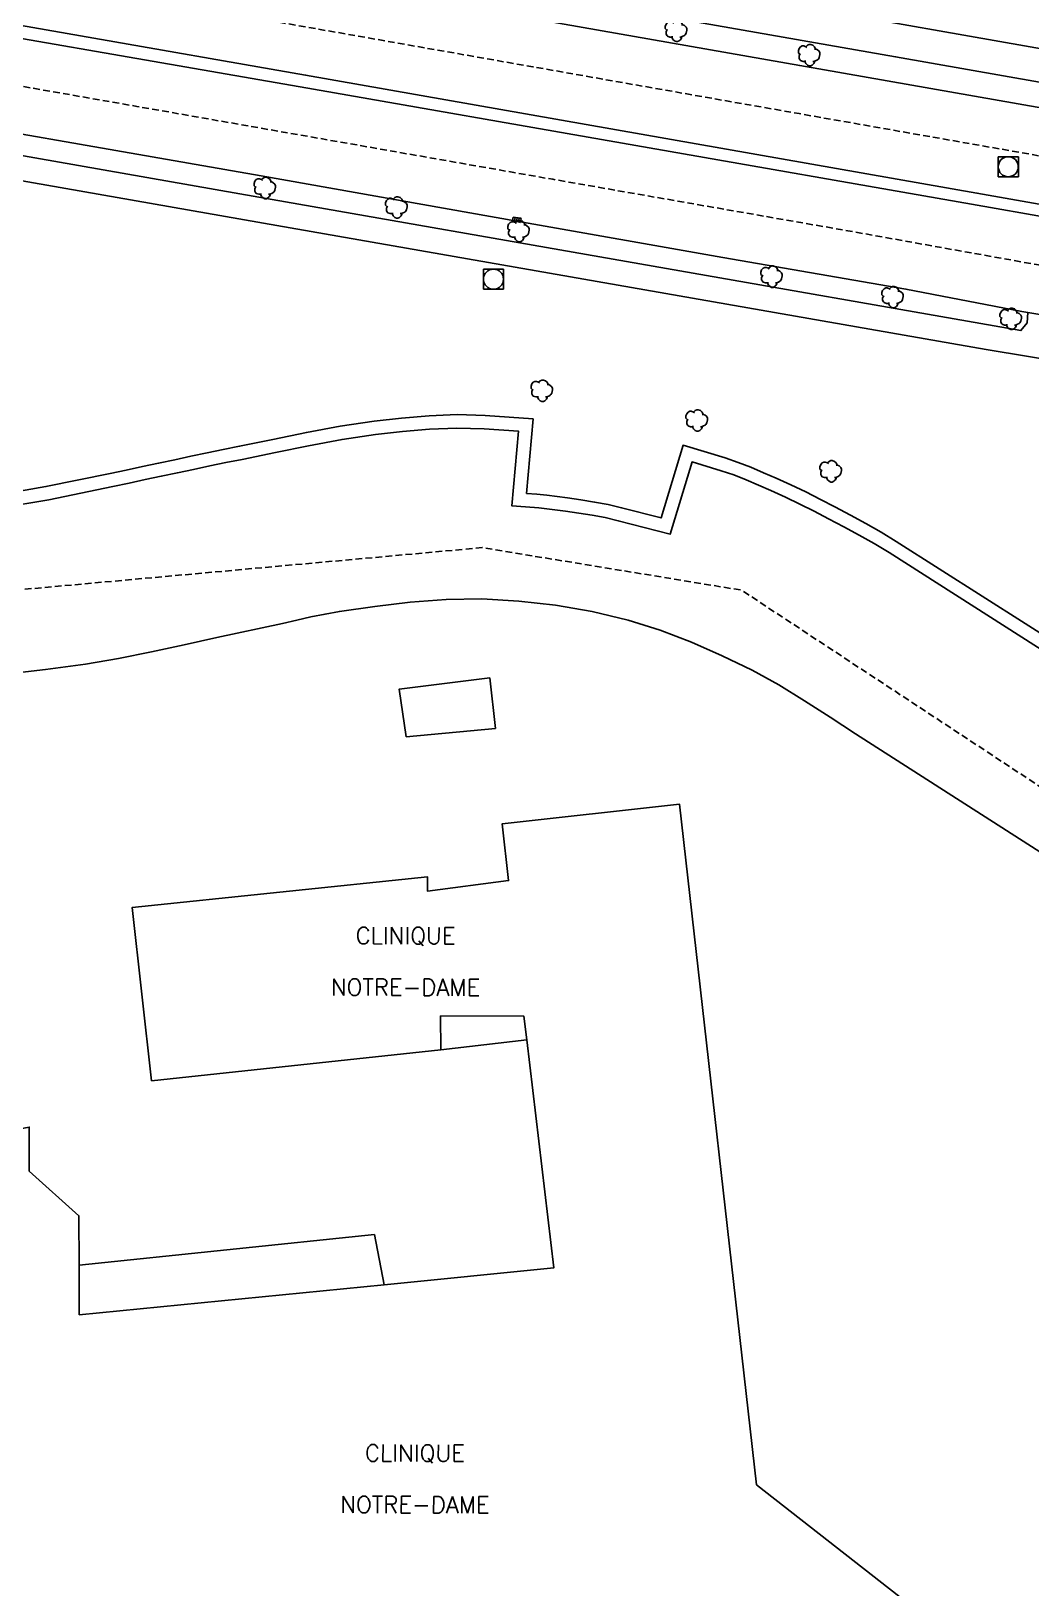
# Model space of a CAD drawing. Header units: millimetres. Extents: x 79999 to 81000, y 145000 to 146000.
# Drawn here: x 80496 to 80570.6, y 145229.2 to 145345.3 of the extents above; entities that cross this region are included whole.
import ezdxf
from ezdxf.enums import TextEntityAlignment as Align

# ---------------------------------------------------------------- set-up
doc = ezdxf.new("R2010")
doc.units = ezdxf.units.MM
doc.linetypes.add('DASHED', pattern=[0.75, 0.5, -0.25])
doc.layers.get('0').update_dxf_attribs({"linetype": 'CONTINUOUS'})
for name, color, linetype in [('W0001', 6, 'DASHED'), ('W0008', 7, 'CONTINUOUS'), ('W0100', 7, 'CONTINUOUS'), ('W0300', 7, 'CONTINUOUS'), ('W0302', 3, 'CONTINUOUS'), ('W0400', 7, 'CONTINUOUS'), ('W0420', 7, 'CONTINUOUS'), ('W0991', 7, 'CONTINUOUS')]:
    doc.layers.add(name, color=color, linetype=linetype)
doc.styles.get("Standard").update_dxf_attribs({"font": 'romans.shx', "width": 0.85})

# ---------------------------------------------------------------- blocks, each defined once
blk = doc.blocks.new('T300')
for p, q in [((-0.8, 0.51), (-0.86, 0.34)), ((-0.86, 0.34), (-0.86, 0.17)), ((-0.86, 0.17), (-0.74, 0.06)), ((-0.69, 0.63), (-0.8, 0.51)), ((-0.8, -0.06), (-0.74, 0.06)), ((-0.74, 0.06), (-0.69, 0.11)), ((-0.57, 0.69), (-0.69, 0.63)), ((-0.46, 0.69), (-0.57, 0.69)), ((-0.29, 0.63), (-0.46, 0.69)), ((-0.29, 0.63), (-0.17, 0.74)), ((-0.23, 0.57), (-0.29, 0.63)), ((-0.17, 0.74), (-0.06, 0.8)), ((-0.06, 0.8), (0.06, 0.8)), ((0.06, 0.8), (0.23, 0.74)), ((0.23, 0.74), (0.34, 0.63)), ((0.34, 0.63), (0.4, 0.51)), ((0.46, 0.46), (0.34, 0.46)), ((0.4, 0.51), (0.4, 0.46)), ((0.57, 0.4), (0.46, 0.46)), ((0.57, 0.4), (0.69, 0.29)), ((0.69, 0.29), (0.74, 0.17)), ((0.74, 0.06), (0.69, -0.17)), ((0.74, 0.17), (0.74, 0.06)), ((-0.8, -0.17), (-0.8, -0.06)), ((-0.8, -0.23), (-0.8, -0.17)), ((-0.74, -0.34), (-0.8, -0.23)), ((-0.69, -0.4), (-0.74, -0.34)), ((-0.51, -0.46), (-0.69, -0.4)), ((-0.4, -0.46), (-0.51, -0.46)), ((-0.4, -0.46), (-0.34, -0.46)), ((-0.34, -0.46), (-0.34, -0.4)), ((-0.34, -0.51), (-0.34, -0.46)), ((-0.29, -0.63), (-0.34, -0.51)), ((-0.17, -0.74), (-0.29, -0.63)), ((-0.06, -0.8), (-0.17, -0.74)), ((0.06, -0.8), (-0.06, -0.8)), ((0.17, -0.74), (0.06, -0.8)), ((0.23, -0.69), (0.17, -0.74)), ((0.29, -0.46), (0.23, -0.46)), ((0.29, -0.63), (0.23, -0.69)), ((0.46, -0.4), (0.29, -0.46)), ((0.34, -0.51), (0.29, -0.63)), ((0.34, -0.51), (0.34, -0.46)), ((0.57, -0.34), (0.46, -0.4)), ((0.63, -0.29), (0.57, -0.34)), ((0.69, -0.17), (0.63, -0.29))]:
    blk.add_line(p, q)
blk = doc.blocks.new('T420')
for p, q in [((0.75, 0.75), (-0.75, 0.75)), ((-0.75, 0.75), (-0.75, -0.75)), ((0.75, 0.75), (0.75, -0.75)), ((0.75, -0.75), (-0.75, -0.75))]:
    blk.add_line(p, q)
blk.add_ellipse((0, 0), major_axis=(-0.53, 0.53), ratio=1, start_param=3.926991, end_param=10.210176)
blk = doc.blocks.new('T400')
for p, q in [((-0.15, 0.3), (0.15, 0.3)), ((-0.15, -0.25), (-0.15, 0.3)), ((-0.15, 0.15), (0.15, 0.15)), ((-0.15, 0), (0.15, 0)), ((0.15, 0.3), (0.15, -0.25)), ((-0.15, -0.15), (0.15, -0.15)), ((-0.15, -0.25), (-0.15, -0.3)), ((-0.15, -0.3), (0.15, -0.3)), ((0.15, -0.3), (0.15, -0.25))]:
    blk.add_line(p, q)

msp = doc.modelspace()

# ---------------------------------------------------------------- linework, layer by layer
at = {"layer": 'W0001', "flags": 128}
for points in [[(80123.17, 145233.94), (80145.22, 145243.56), (80167.07, 145252.57), (80188.06, 145261.47), (80213.86, 145272.86), (80234.17, 145281.81), (80254.45, 145290.92), (80263.26, 145295.04), (80273.91, 145300.04), (80284.87, 145305.23), (80293.89, 145309.42), (80307.12, 145315.38), (80326.82, 145324.11), (80349.82, 145334.32), (80368.23, 145342.49), (80380.22, 145347.83), (80389.62, 145351.88), (80397.43, 145354.53), (80404.71, 145356.71), (80411.06, 145358.17), (80418.28, 145359.28), (80425.7, 145359.84), (80432.23, 145359.76), (80440.8, 145358.96), (80450.25, 145357.44), (80460.49, 145355.56), (80475.96, 145352.71), (80495.93, 145349.2), (80514.61, 145345.93), (80533.43, 145342.62), (80553.27, 145339.13), (80574.73, 145335.36), (80586.07, 145333.35), (80591.33, 145332.9), (80595.22, 145332.78), (80600.71, 145333.03), (80613.39, 145335.23)], [(80126.55, 145226.37), (80145.33, 145234.74), (80154.1, 145238.79), (80163.48, 145243.22), (80175.76, 145249.01), (80185.33, 145253.4), (80197.58, 145258.83), (80221.36, 145269.34), (80244.94, 145279.8), (80255.04, 145283.93), (80268.62, 145284.97), (80277.87, 145292.44), (80283.73, 145295.43), (80304.64, 145304.66), (80327.12, 145314.56), (80336.1, 145317.02), (80342.25, 145321.18), (80345.11, 145322.47), (80373.29, 145334.94), (80389.89, 145342.16), (80396.72, 145344.29), (80403.9, 145345.84), (80409.05, 145348.36), (80415.2, 145349.82), (80423.06, 145350.71), (80431.87, 145350.9), (80440.59, 145350.33), (80448.24, 145349.36), (80455.98, 145348.13), (80464.69, 145346.57), (80474.61, 145344.8), (80503.9, 145339.67), (80534.92, 145334.23), (80556.92, 145330.39), (80571.78, 145327.73), (80584.72, 145325.5), (80590.4, 145324.2), (80594.07, 145323.06), (80598.41, 145321.05), (80609.06, 145313.07)], [(80607.23, 145265.36), (80597.08, 145271.91), (80548.98, 145303.59), (80529.66, 145306.76), (80488.47, 145303.01), (80472.79, 145302.7), (80456.37, 145306.14), (80435.35, 145317.66), (80413.21, 145331.97)]]:
    msp.add_lwpolyline(points, dxfattribs=at)
at = {"layer": 'W0008', "flags": 128}
for points in [[(80526.54, 145351.86), (80574.59, 145343.39)], [(80588.38, 145336.69), (80588.73, 145338.33), (80576.57, 145340.54), (80560.47, 145343.37), (80530.8, 145348.58)], [(80585.66, 145329.82), (80566.53, 145333.2), (80516.49, 145342.01), (80482.9, 145347.9)], [(80482.54, 145346.94), (80516.08, 145341.12), (80566.14, 145332.37), (80583.94, 145329.25)], [(80528.68, 145347.05), (80553.33, 145342.71), (80553.33, 145342.71), (80582.64, 145337.58)], [(80442.24, 145345.28), (80442.48, 145345.25), (80442.73, 145345.21), (80442.98, 145345.16), (80443.22, 145345.12), (80443.47, 145345.08), (80443.72, 145345.04), (80443.96, 145344.99), (80444.21, 145344.95), (80444.46, 145344.9), (80444.7, 145344.85), (80444.95, 145344.8), (80445.19, 145344.75), (80471.22, 145340.23), (80513, 145332.89), (80569.81, 145322.95), (80570.28, 145323.53), (80570.32, 145324.31)], [(80481.22, 145340.07), (80513.17, 145334.48), (80532.24, 145331.12), (80547.6, 145328.4), (80561.24, 145326.05), (80569.88, 145324.38), (80582.53, 145322.26)], [(80473.37, 145337.96), (80514.35, 145330.78), (80567.23, 145321.54), (80580.14, 145319.4)]]:
    msp.add_lwpolyline(points, dxfattribs=at)
at = {"layer": 'W0008'}
for points in [[(80493.75, 145309.72), (80497.34, 145310.33), (80502.12, 145311.32), (80503.33, 145311.57), (80504.53, 145311.83), (80505.73, 145312.08), (80506.93, 145312.34), (80508.14, 145312.6), (80509.34, 145312.85), (80510.55, 145313.1), (80511.75, 145313.34), (80514.23, 145313.85), (80516.71, 145314.36), (80519.2, 145314.83), (80521.7, 145315.2), (80523.71, 145315.42), (80525.73, 145315.6), (80527.76, 145315.68), (80529.79, 145315.62), (80532.36, 145315.44), (80531.87, 145309.87), (80532.87, 145309.81), (80533.87, 145309.72), (80534.87, 145309.61), (80535.86, 145309.48), (80536.85, 145309.34), (80537.84, 145309.18), (80538.82, 145309), (80539.79, 145308.77), (80543.67, 145307.77), (80545.3, 145313.15), (80547.46, 145312.49), (80548.41, 145312.18), (80549.34, 145311.81), (80550.25, 145311.43), (80551.16, 145311.03), (80552.25, 145310.53), (80553.34, 145310.01), (80554.41, 145309.47), (80555.47, 145308.92), (80556.61, 145308.32), (80557.75, 145307.7), (80558.88, 145307.07), (80559.98, 145306.39), (80576, 145296.19)], [(80494.12, 145297.33), (80497.1, 145297.67), (80500.07, 145298.08), (80502.54, 145298.5), (80504.99, 145298.99), (80507.43, 145299.52), (80509.87, 145300.05), (80514.77, 145301.11), (80515.83, 145301.34), (80516.88, 145301.59), (80517.94, 145301.81), (80519.01, 145302), (80521.65, 145302.37), (80524.29, 145302.7), (80526.96, 145302.9), (80529.63, 145302.93), (80532.38, 145302.77), (80535.12, 145302.46), (80537.84, 145301.99), (80540.53, 145301.35), (80542.92, 145300.61), (80545.26, 145299.71), (80547.54, 145298.7), (80549.78, 145297.61), (80551.77, 145296.53), (80553.69, 145295.34), (80555.59, 145294.11), (80557.48, 145292.88), (80574.67, 145281.85)]]:
    msp.add_lwpolyline(points, dxfattribs=at)
at = {"layer": 'W0100'}
msp.add_line((80521.61, 145255.54), (80522.34, 145251.79), dxfattribs=at)
for points in [[(80523.99, 145292.64), (80523.45, 145296.2), (80530.22, 145297.04), (80530.64, 145293.28), (80523.99, 145292.64)], [(80505.01, 145267), (80503.55, 145279.91), (80525.57, 145282.21), (80525.57, 145281.14), (80531.62, 145281.93), (80531.13, 145286.15), (80544.37, 145287.62), (80550.1, 145236.87), (80571.29, 145220.27), (80563.01, 145209.51), (80559.75, 145211.96), (80541.85, 145189.56), (80545.25, 145186.84), (80526.71, 145164.2), (80498.38, 145186.85)], [(80491.93, 145262.8), (80495.88, 145263.54), (80495.89, 145260.25), (80499.59, 145256.93), (80499.6, 145253.24), (80499.61, 145249.55), (80522.34, 145251.79), (80534.99, 145253.04), (80532.97, 145270.06), (80532.76, 145271.81), (80526.55, 145271.83), (80526.56, 145269.3), (80505.01, 145267)], [(80526.55, 145271.83), (80532.76, 145271.81), (80532.97, 145270.06), (80526.56, 145269.3), (80526.55, 145271.83)], [(80522.34, 145251.79), (80499.61, 145249.55), (80499.6, 145253.24), (80521.61, 145255.54)]]:
    msp.add_lwpolyline(points, dxfattribs=at)
at = {"layer": 'W0302'}
msp.add_lwpolyline([(80576.53, 145297.03), (80560.52, 145307.23), (80559.39, 145307.92), (80558.25, 145308.57), (80557.1, 145309.19), (80555.94, 145309.81), (80554.86, 145310.36), (80553.77, 145310.91), (80552.67, 145311.44), (80551.57, 145311.94), (80550.63, 145312.35), (80549.69, 145312.75), (80548.73, 145313.12), (80547.76, 145313.45), (80544.63, 145314.4), (80542.99, 145308.98), (80540.04, 145309.74), (80539.04, 145309.97), (80538.03, 145310.16), (80537.01, 145310.33), (80536, 145310.47), (80535.24, 145310.58), (80534.48, 145310.67), (80533.72, 145310.76), (80532.96, 145310.81), (80533.45, 145316.36), (80529.86, 145316.62), (80527.79, 145316.68), (80525.71, 145316.6), (80523.64, 145316.42), (80521.59, 145316.19), (80519.06, 145315.82), (80516.55, 145315.35), (80514.05, 145314.83), (80511.56, 145314.32), (80510.35, 145314.08), (80509.14, 145313.83), (80507.94, 145313.58), (80506.74, 145313.32), (80505.53, 145313.06), (80504.33, 145312.81), (80503.12, 145312.55), (80501.92, 145312.3), (80497.13, 145311.31), (80493.6, 145310.71)], dxfattribs=at)

# ---------------------------------------------------------------- block references
at = {"layer": 'W0300'}
for p in [(80544.16, 145345.3), (80554.08, 145343.49), (80513.5, 145333.58), (80523.31, 145332.13), (80532.42, 145330.37), (80551.28, 145326.97), (80560.3, 145325.44), (80569.11, 145323.82), (80534.15, 145318.46), (80545.7, 145316.24), (80555.69, 145312.45)]:
    msp.add_blockref('T300', p, dxfattribs=at)
at = {"layer": 'W0400', "rotation": 79.99225870579197}
msp.add_blockref('T400', (80532.23, 145331.22), dxfattribs=at)
at = {"layer": 'W0420'}
for p in [(80568.87, 145335.17), (80530.49, 145326.78)]:
    msp.add_blockref('T420', p, dxfattribs=at)

# ---------------------------------------------------------------- texts
at = {"layer": 'W0991'}
for s, p in [('CLINIQUE', (80523.94, 145277.76)), ('NOTRE-DAME', (80523.94, 145273.97)), ('CLINIQUE', (80524.64, 145239.17)), ('NOTRE-DAME', (80524.64, 145235.38))]:
    msp.add_text(s, height=1.25, rotation=359.8985, dxfattribs=at).set_placement(p, align=Align.MIDDLE)

doc.saveas('drawing.dxf')
